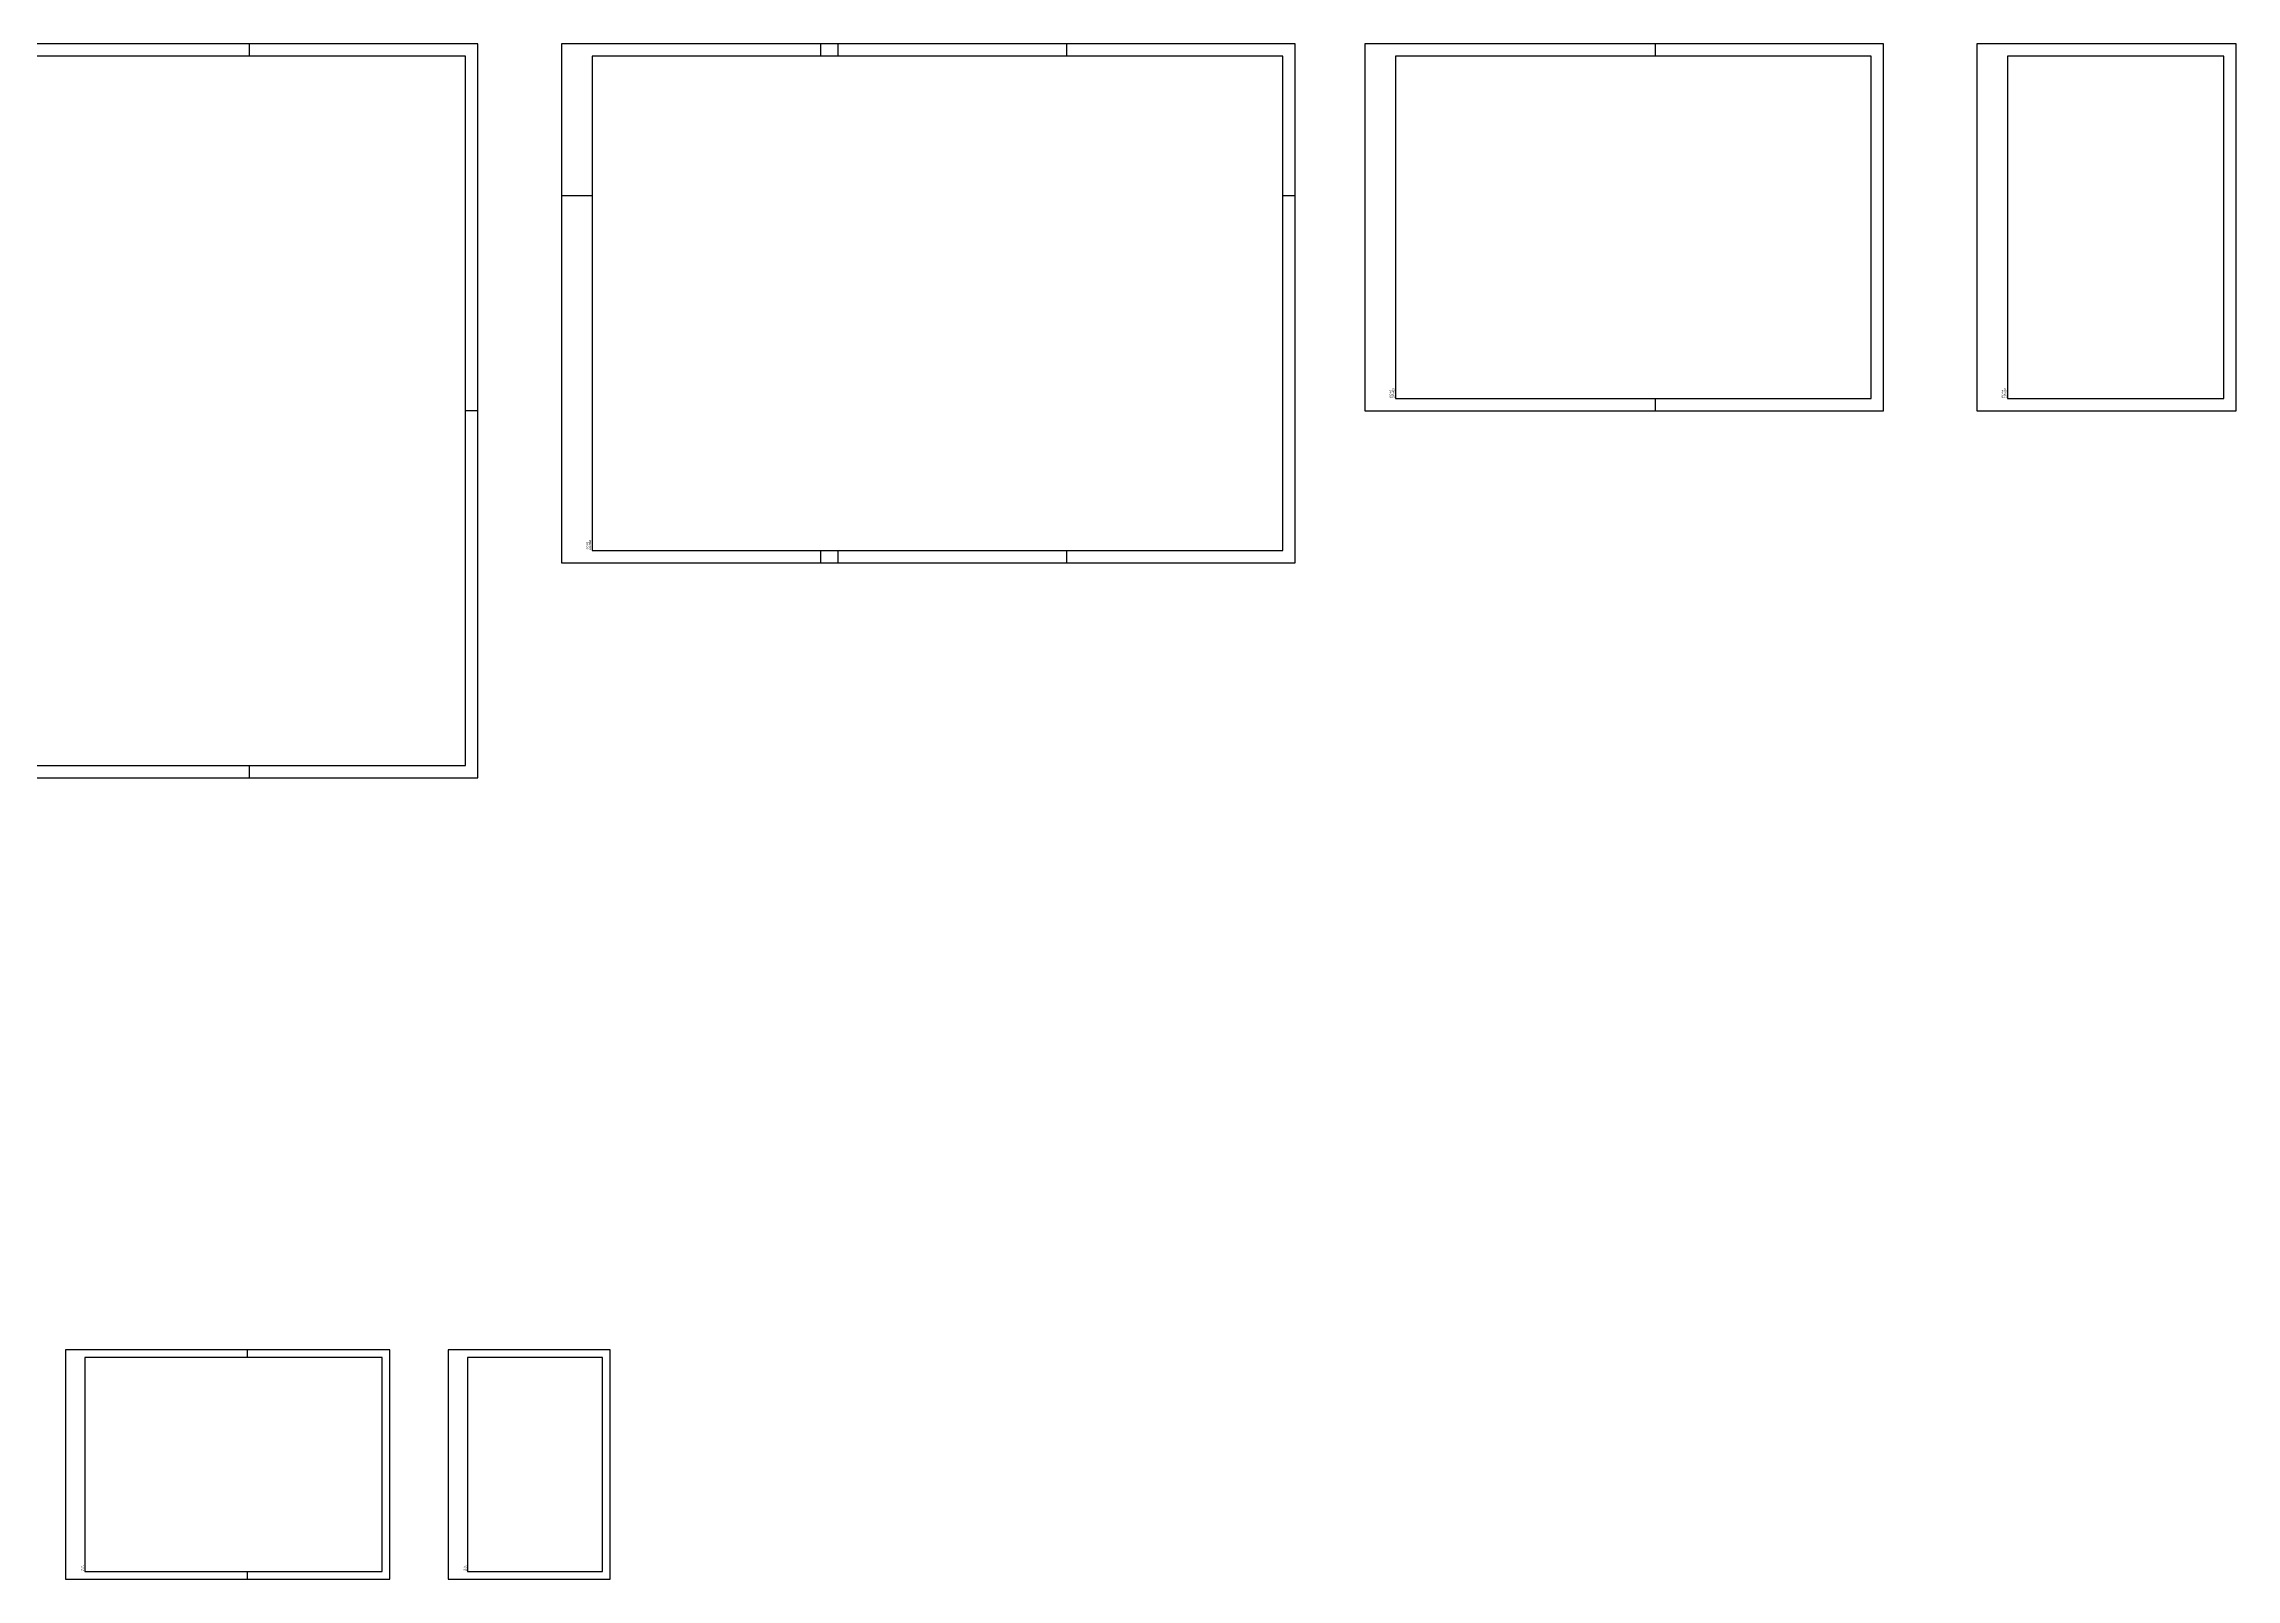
# Model space of a CAD drawing. Header units: millimetres. Extents: x 0 to 687901, y 0 to 346525.
# Drawn here: x 40022 to 75514, y 53660 to 78514 of the extents above; entities that cross this region are included whole.
import ezdxf

# ---------------------------------------------------------------- set-up
doc = ezdxf.new("R2010")
doc.units = ezdxf.units.MM
doc.layers.add('ARQ_Prancha', color=7, linetype='Continuous')
doc.layers.add('ARQ_Prancha lin_grossa', color=111, linetype='Continuous')
doc.styles.add('DES-ROMANS', font='arial.ttf')

msp = doc.modelspace()

# ---------------------------------------------------------------- linework, layer by layer
at = {"layer": 'ARQ_Prancha'}
for p, q in [((43347, 78514), (43347, 78314)), ((47047, 78514), (46847, 78514)), ((52601, 78314), (52601, 78514)), ((52881, 78314), (52881, 78514)), ((56581, 78314), (56581, 78514)), ((60281, 78514), (60081, 78514)), ((66107, 78514), (66107, 78314)), ((48901, 76054), (48401, 76054)), ((60281, 76054), (60081, 76054)), ((66107, 72774), (66107, 72574)), ((47047, 72574), (46847, 72574)), ((52601, 70114), (52601, 70314)), ((52881, 70114), (52881, 70314)), ((56581, 70114), (56581, 70314)), ((43347, 66834), (43347, 66634)), ((43312, 57372), (43312, 57247)), ((43312, 53785), (43312, 53660))]:
    msp.add_line(p, q, dxfattribs=at)
for points in [[(30227, 66634), (47047, 66634), (47047, 78514), (30227, 78514)], [(48401, 70114), (60281, 70114), (60281, 78514), (48401, 78514)], [(61407, 72574), (69807, 72574), (69807, 78514), (61407, 78514)], [(71314, 72574), (75514, 72574), (75514, 78514), (71314, 78514)], [(40374, 53660), (45624, 53660), (45624, 57372), (40374, 57372)], [(46566, 53660), (49191, 53660), (49191, 57372), (46566, 57372)]]:
    msp.add_lwpolyline(points, close=True, dxfattribs=at)
at = {"layer": 'ARQ_Prancha lin_grossa'}
for points in [[(46847, 66834), (46847, 78314), (30727, 78314), (30727, 66834), (46847, 66834)], [(60081, 70314), (60081, 78314), (48901, 78314), (48901, 70314), (60081, 70314)], [(69607, 72774), (69607, 78314), (61907, 78314), (61907, 72774), (69607, 72774)], [(75314, 72774), (75314, 78314), (71814, 78314), (71814, 72774), (75314, 72774)], [(45499, 53785), (45499, 57247), (40687, 57247), (40687, 53785), (45499, 53785)], [(49066, 53785), (49066, 57247), (46879, 57247), (46879, 53785), (49066, 53785)]]:
    msp.add_lwpolyline(points, close=True, dxfattribs=at)

# ---------------------------------------------------------------- texts
at = {"layer": 'ARQ_Prancha', "style": 'DES-ROMANS'}
for s, height, p in [('ISO A3', 30, (61840, 72779)), ('297x420', 30, (61885, 72779)), ('ISO A4', 30, (71747, 72779)), ('210x297', 30, (71792, 72779)), ('ISO A2', 30, (48835, 70319)), ('420x594', 30, (48880, 70319)), ('ISO A3', 18.8, (40645, 53788)), ('297x420', 18.8, (40673, 53788)), ('ISO A4', 18.8, (46837, 53788)), ('210x297', 18.8, (46865, 53788))]:
    msp.add_text(s, height=height, rotation=90, dxfattribs=at).set_placement(p)

doc.saveas('drawing.dxf')
